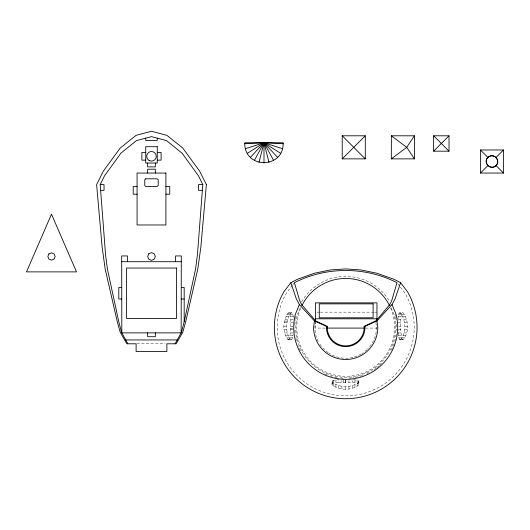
<?xml version="1.0" encoding="UTF-8"?>
<svg xmlns="http://www.w3.org/2000/svg" width="530" height="530" viewBox="0 0 530 530"><rect width="100%" height="100%" fill="white"/><g stroke="black" fill="none" stroke-linecap="round" stroke-linejoin="round"><path stroke-width="0.4" stroke-dasharray="2.65 1.99" d="M288.578 339.664L289.393 339.207C290.857 330.912 291.652 321.485 289.705 313.197L288.89 312.74L287.962 313.197C282.914 320.816 282.192 331.581 287.651 339.207L288.578 339.664L291.242 339.664L292.037 339.207L293.143 334.324M397.917 318.775L398.441 314.542L399.063 313.197L399.825 312.74L402.522 312.74L403.449 313.197C408.498 320.816 409.22 331.581 403.761 339.207L402.826 339.664L400.17 339.664L399.375 339.207L398.348 335.722L398.262 330.495M402.826 339.664L402.018 339.207C400.554 330.912 399.759 321.485 401.707 313.197L402.522 312.74M290.917 319.471L293.534 319.471L292.971 314.542L291.586 312.74L290.632 313.197C285.637 320.835 284.915 331.561 290.321 339.207L291.242 339.664M315.734 320.941L314.886 327.381A30.82 30.82 0 0 0 319.014 342.791M400.17 339.664L401.091 339.207C406.497 331.561 405.775 320.835 400.779 313.197L399.825 312.74M300.351 307.605L297.509 314.462A49.899 49.899 0 0 0 345.706 377.281A49.899 49.899 0 0 0 393.903 314.462L390.113 305.32M331.979 384.316L332.442 383.501L333.787 382.865L338.71 382.282L338.71 379.672L335.927 379.831L332.442 380.858L331.979 381.653L331.979 384.316L332.442 385.244C340.061 390.491 350.82 390.65 358.446 385.317L358.903 384.382L358.903 381.726L358.446 380.924L354.961 379.897L352.172 379.738M358.903 381.726L358.446 382.64C350.8 387.927 340.088 387.761 332.442 382.574L331.979 381.653M292.394 285.312L286.392 293.136A68.489 68.489 0 0 0 345.706 395.864A68.489 68.489 0 0 0 405.019 293.136L400.017 286.617M292.898 284.663L294.395 282.709M338.71 382.282C345.242 383.627 352.198 380.944 358.446 383.574L358.903 384.382M317.066 312.157L319.53 312.157M320.352 312.157L373.676 312.157M374.498 312.157L376.962 312.157M288.89 312.74L291.586 312.74M287.962 313.197L292.348 313.197M399.063 313.197L403.449 313.197M286.969 314.542L289.658 314.542M290.334 314.542L292.971 314.542M398.441 314.542L401.077 314.542M401.753 314.542L404.443 314.542M285.995 316.682L288.691 316.682M290.751 316.682L293.375 316.682M398.037 316.682L400.66 316.682M402.72 316.682L405.417 316.682M285.094 319.471L287.797 319.471M397.878 319.471L400.494 319.471M403.615 319.471L406.318 319.471M284.709 321.094L287.419 321.094M284.325 322.717L287.035 322.717M290.831 322.717L293.441 322.717M397.97 322.717L400.581 322.717M404.377 322.717L407.086 322.717M283.755 326.202L286.465 326.202M290.486 326.202L293.09 326.202M398.971 326.202L400.925 326.202M404.947 326.202L407.656 326.202M325.274 328.083L315.43 328.083L315.43 322.505M365.475 328.083L376.962 328.083L376.962 326.487M290.407 328.534L293.01 328.534M284.02 329.686L286.73 329.686M290.519 329.686L293.13 329.686M398.282 329.686L400.892 329.686M404.682 329.686L407.391 329.686M284.782 332.933L287.485 332.933M290.612 332.933L293.223 332.933M398.189 332.933L400.799 332.933M403.926 332.933L406.629 332.933M285.683 335.722L288.38 335.722M290.44 335.722L293.063 335.722M398.348 335.722L400.971 335.722M403.032 335.722L405.728 335.722M286.664 337.862L289.347 337.862M290.029 337.862L292.659 337.862M398.752 337.862L401.382 337.862M402.065 337.862L404.748 337.862M287.651 339.207L292.037 339.207M399.375 339.207L403.761 339.207M136.919 343.791L165.254 343.791M398.017 284.014L399.514 285.968M375.889 322.551L376.525 327.381A30.82 30.82 0 0 1 367.495 349.171M358.446 380.924L358.446 385.317M357.101 380.301L357.101 382.938M357.101 383.621L357.101 386.304M354.961 379.897L354.961 382.521M354.961 384.588L354.961 387.284M352.172 380.394L352.172 382.355M352.172 385.476L352.172 388.185M348.925 380.487L348.925 382.448M348.925 386.238L348.925 388.947M345.706 380.156L345.706 382.766M345.441 380.116L345.441 382.72M345.441 386.741L345.441 389.451M343.698 379.937L343.698 382.547M341.956 380.421L341.956 382.375M341.956 386.171L341.956 388.881M338.71 385.409L338.71 388.112M335.927 379.831L335.927 382.455M335.927 384.515L335.927 387.211M333.787 380.235L333.787 382.865M333.787 383.548L333.787 386.231M332.442 380.858L332.442 385.244M396.566 324.254A50.959 50.959 0 0 1 396.566 330.501M396.175 334.423A50.959 50.959 0 0 1 391.312 350.105M381.739 363.414A50.959 50.959 0 0 1 379.46 365.554M378.87 366.071A50.959 50.959 0 0 1 377.042 367.568M376.413 368.045A50.959 50.959 0 0 1 371.855 371.119M369.132 372.636A50.959 50.959 0 0 1 365.567 374.306M362.633 375.445A50.959 50.959 0 0 1 359.645 376.393M358.141 376.797A50.959 50.959 0 0 1 352.748 377.85M351.966 377.95A50.959 50.959 0 0 1 348.044 378.281M343.367 378.281A50.959 50.959 0 0 1 340.227 378.042M337.106 377.605A50.959 50.959 0 0 1 332.515 376.598M331.767 376.393A50.959 50.959 0 0 1 330.269 375.942M327.301 374.895A50.959 50.959 0 0 1 323.684 373.332M300.45 350.807A50.959 50.959 0 0 1 298.185 345.779M296.482 340.571A50.959 50.959 0 0 1 295.482 335.98M295.044 332.853A50.959 50.959 0 0 1 294.799 329.72M294.799 325.042A50.959 50.959 0 0 1 295.349 319.557M295.482 318.775A50.959 50.959 0 0 1 296.29 314.946M301.577 301.901A50.959 50.959 0 0 1 389.835 301.901M394.929 314.191A50.959 50.959 0 0 1 395.479 316.463M395.645 317.231A50.959 50.959 0 0 1 396.175 320.339M390.59 307.917A48.919 48.919 0 0 1 345.706 376.3A48.919 48.919 0 0 1 300.821 307.917M366.926 349.727A30.82 30.82 0 0 1 361.805 353.662M361.115 354.067A30.82 30.82 0 0 1 353.682 357.147M352.907 357.346A30.82 30.82 0 0 1 328.925 353.232M328.255 352.781A30.82 30.82 0 0 1 319.424 343.48"/><path stroke-width="0.79" d="M127.836 343.791L121.522 332.303L118.799 321.736L107.398 268.995L105.556 254.711L100.183 184.586L104.543 175.788L120.992 153.084L136.468 140.609L151.494 136.627L166.513 140.609L181.989 153.084L198.439 175.788L202.804 184.586L197.432 254.711L195.583 268.995L184.182 321.736L181.465 332.303L175.145 343.791M244.727 143.729L244.86 142.755L283.126 142.755C284.338 168.52 245.039 169.514 244.727 143.729L263.993 142.755L283.252 143.729M290.831 282.709L296.33 298.874L299.384 304.558L314.449 320.941L313.601 327.381A32.105 32.105 0 0 0 345.706 359.486A32.105 32.105 0 0 0 377.81 327.381L376.962 320.941L392.028 304.558L395.082 298.874L400.581 282.709L393.856 279.231L376.962 273.241L361.089 269.962L345.706 268.909L330.322 269.962L314.449 273.241L297.555 279.231L290.831 282.709L283.921 291.712A71.338 71.338 0 0 0 345.706 398.719A71.338 71.338 0 0 0 407.49 291.712L400.581 282.709M314.449 320.941L326.573 326.4L326.44 327.381A19.259 19.259 0 0 0 345.706 346.64A19.259 19.259 0 0 0 364.965 327.381L364.839 326.4L376.962 320.941M376.962 319.696L389.802 304.558L391.643 300.854L397.016 282.709C365.336 266.438 326.076 266.438 294.395 282.709L299.768 300.854L301.61 304.558L315.734 320.941L327.341 326.4L327.215 327.381A18.49 18.49 0 0 0 345.706 345.871A18.49 18.49 0 0 0 364.196 327.381L364.07 326.4L375.677 320.941L376.962 319.723M259.004 162.339L263.993 142.755L282.596 148.718M299.384 304.558L295.502 313.926A51.98 51.98 0 0 0 345.706 379.354A51.98 51.98 0 0 0 395.91 313.926L392.028 304.558M254.36 160.411L263.993 142.755L280.675 153.362M414.414 135.793L406.722 147.333L391.339 158.868L391.339 135.793L414.414 135.793L414.414 158.868L391.339 158.868M487.885 157.43C482.446 162.471 490.999 171.031 496.04 165.592C501.479 160.55 492.926 151.997 487.885 157.43L480.425 149.977L503.5 149.977L503.5 173.052L480.425 173.052L480.425 149.977M250.372 157.35L263.993 142.755L277.614 157.35M342.214 158.868L365.296 135.793L365.296 158.868L342.214 158.868L342.214 135.793L365.296 135.793M433.639 151.176L449.023 135.793L433.639 135.793L433.639 151.176L449.023 151.176L449.023 135.793M480.425 173.052L487.885 165.592A5.77 5.77 0 0 1 490.469 155.939A5.77 5.77 0 0 1 497.537 163.008A5.77 5.77 0 0 1 487.885 165.592M496.04 157.43L503.5 149.977M247.311 153.362L263.993 142.755L273.619 160.411M245.383 148.718L263.993 142.755L268.975 162.339M145.724 152.454L141.874 152.454L141.874 160.146L145.724 160.146M157.258 152.454L161.107 152.454L161.107 160.146L157.258 160.146M100.183 184.586L104.026 184.586L104.026 190.356L100.62 190.356M202.804 184.586L198.518 184.586L198.518 190.336L202.361 190.336M137.071 186.514L133.222 186.514L133.222 194.205L137.071 194.205M165.916 186.514L169.759 186.514L169.759 194.205L165.916 194.205M121.688 261.714L181.3 261.714M121.688 287.472L118.799 287.472L118.799 299.006L121.688 299.006M181.3 287.472L184.182 287.472L184.182 321.736M181.3 299.006L184.182 299.006M315.43 318.795L376.962 318.795M326.573 326.4L327.341 326.4M364.07 326.4L364.839 326.4M326.911 328.083L364.653 328.083M125.723 339.942L177.258 339.942M391.339 135.793L406.722 147.333L414.414 158.868M496.04 165.592L503.5 173.052M433.639 135.793L449.023 151.176M342.214 135.793L365.296 158.868M376.962 320.345L376.962 302.868L315.43 302.868L315.43 321.114M263.993 142.755L263.993 162.995M175.529 261.714L175.529 255.944L181.3 255.944L181.154 332.86L121.827 332.86L121.688 255.944L127.452 255.944L127.452 261.714M157.258 138.158L157.258 140.476L145.724 140.476L145.724 138.158M155.336 163.035L155.336 166.877L147.645 166.877L147.645 163.035M155.336 173.052L155.336 169.202L147.645 169.202L147.645 173.052M155.336 332.86L155.336 336.709L147.645 336.709L147.645 332.86M301.835 305.731A48.919 48.919 0 0 1 389.576 305.731M206.369 184.586L200.863 247.04L197.816 268.995L185.692 321.776L182.744 332.303L176.145 343.791L166.877 343.791L166.877 351.483L136.111 351.483L136.111 343.791L126.836 343.791L120.237 332.303L117.289 321.776L105.165 268.995L102.118 247.04L96.612 184.586L103.343 171.144L120.237 148.022L136.104 135.329L151.494 131.281L166.877 135.329L182.744 148.022L199.644 171.144L206.369 184.586M48.912 253.916L47.846 256.5L48.912 259.084L51.496 260.151L54.08 259.084L55.153 256.5L54.08 253.916L51.496 252.843L48.912 253.916M148.771 253.777L147.645 256.5L148.771 259.216L151.494 260.343L154.21 259.216L155.336 256.5L154.21 253.777L151.494 252.651L148.771 253.777M51.496 214.193L26.5 271.883L76.499 271.883L51.496 214.193M145.724 178.815L144.763 179.783L144.763 185.546L145.724 186.514L157.258 186.514L158.218 185.546L158.218 179.783L157.258 178.815L145.724 178.815M157.258 146.691L145.724 146.691L145.724 163.035L157.258 163.035L157.258 146.691M165.916 173.052L137.071 173.052L137.071 224.972L165.916 224.972L165.916 173.052M176.49 268.034L126.491 268.034L126.491 318.437L176.49 318.437L176.49 268.034M373.113 303.862L319.272 303.862L319.272 317.801L373.113 317.801L373.113 303.862M149.089 160.464A4.81 4.81 0 0 0 156.297 156.304A4.81 4.81 0 0 0 149.089 152.136A4.81 4.81 0 0 0 149.089 160.464"/></g></svg>
